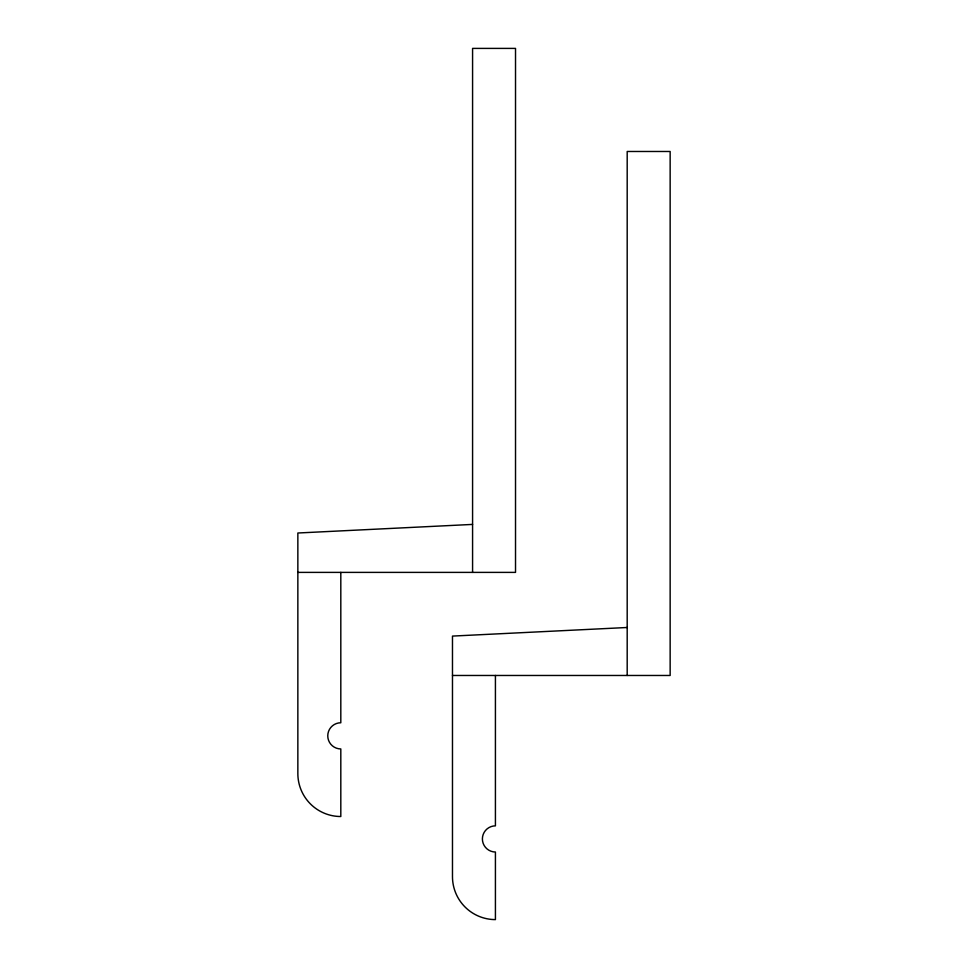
<?xml version="1.0" encoding="UTF-8"?>
<svg xmlns="http://www.w3.org/2000/svg" width="968" height="968" viewBox="0 0 968 968"><rect width="100%" height="100%" fill="white"/><g stroke="black" fill="none" stroke-linecap="round" stroke-linejoin="round"><path stroke-width="1.45" d="M472.578 524.414L297.854 533.005L297.854 773.565A42.955 42.955 0 0 0 340.809 816.52L340.809 748.942A13.092 13.092 0 0 1 327.765 735.849A13.092 13.092 0 0 1 340.809 722.757L340.809 572.39M627.191 627.494L452.479 636.085L452.479 876.645A42.955 42.955 0 0 0 495.422 919.6L495.422 852.021A13.092 13.092 0 0 1 482.391 838.929A13.092 13.092 0 0 1 495.422 825.849L495.422 675.47M297.854 572.39L515.52 572.39L515.52 48.4L472.578 48.4L472.578 572.39M452.479 675.47L670.146 675.47L670.146 151.48L627.191 151.48L627.191 675.47"/></g></svg>
